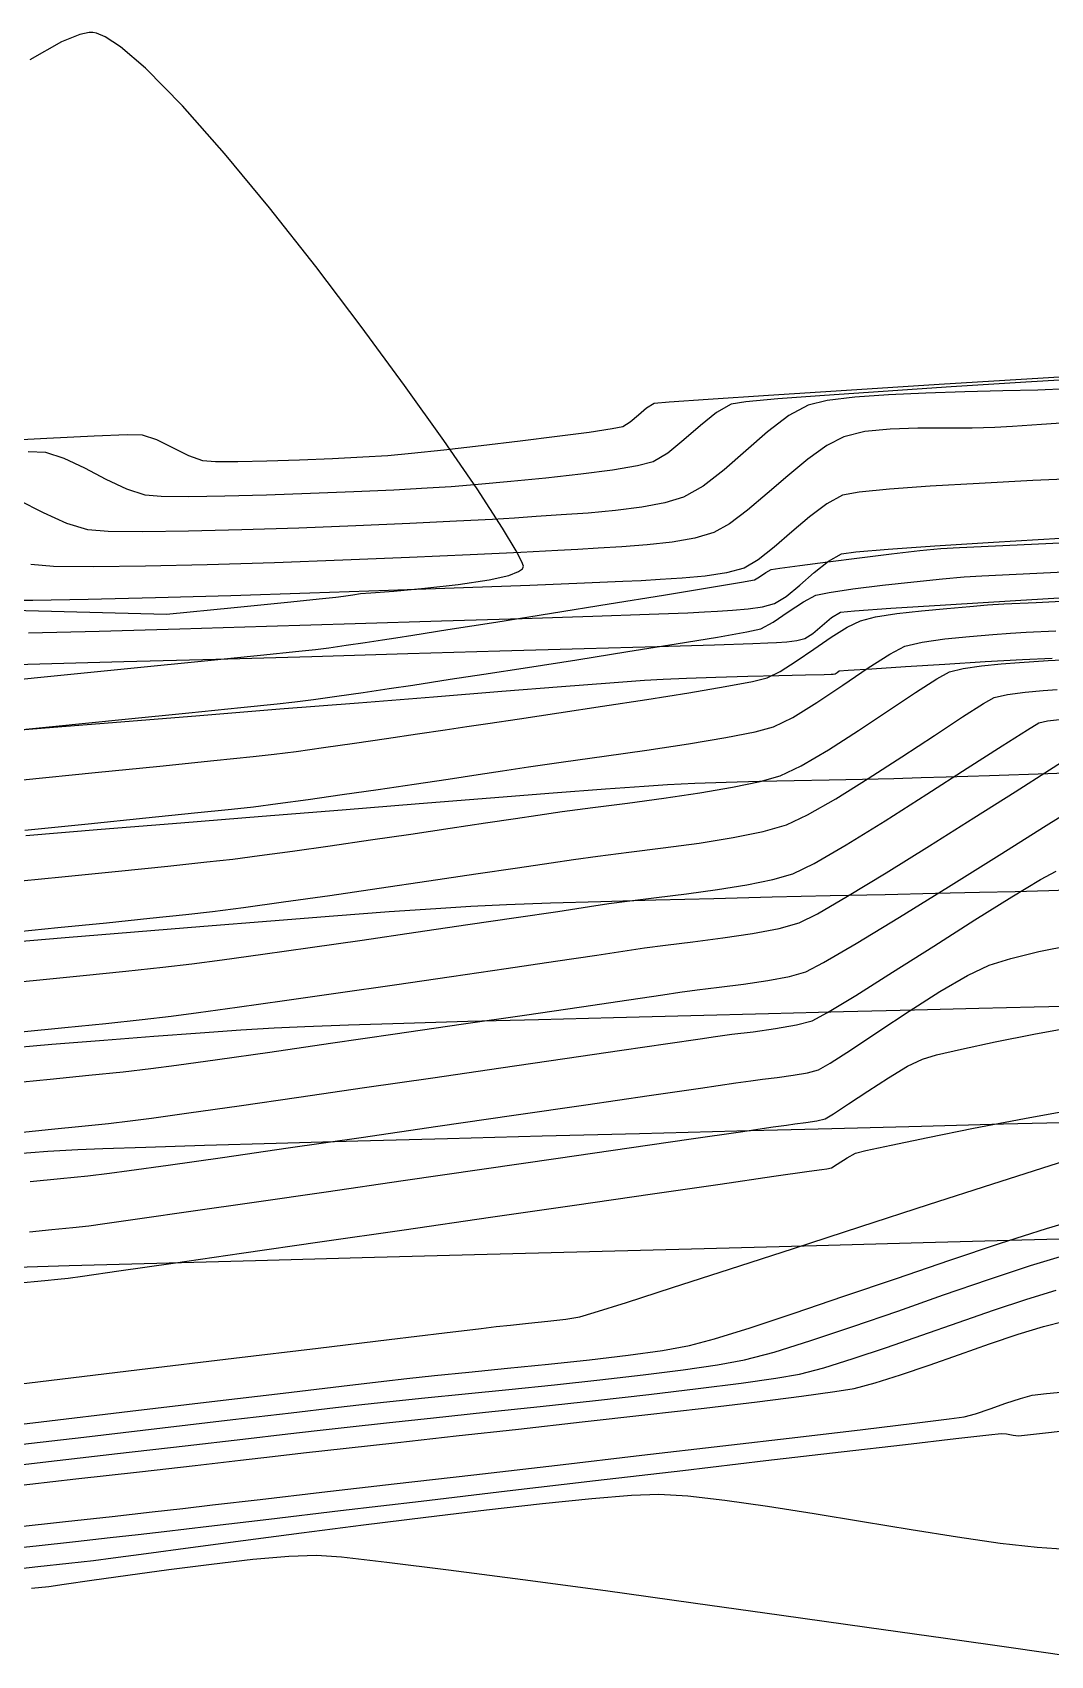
# Model space of a CAD drawing. Header units: metres. Extents: x 708868 to 711043, y 5411316 to 5413138.
# Drawn here: x 709264.92 to 709292.2, y 5411987.73 to 5412031.25 of the extents above; entities that cross this region are included whole.
import ezdxf

# ---------------------------------------------------------------- set-up
doc = ezdxf.new("R2010")
doc.units = ezdxf.units.M
for name, color, linetype in [('Rionegro 2010_Contours', 7, 'Continuous'), ('Rionegro 2014_Contours', 7, 'Continuous'), ('Rionegro 2018_Contours', 7, 'Continuous')]:
    doc.layers.add(name, color=color, linetype=linetype)

msp = doc.modelspace()

# ---------------------------------------------------------------- linework, layer by layer
at = {"layer": 'Rionegro 2010_Contours'}
for points in [[(709262.23, 5411994.73, 241), (709265.068, 5411995.073, 241), (709267.79, 5411995.401, 241), (709270.317, 5411995.705, 241), (709272.573, 5411995.977, 241), (709274.482, 5411996.207, 241), (709275.965, 5411996.385, 241), (709276.947, 5411996.503, 241), (709277.35, 5411996.551, 241), (709277.727, 5411996.591, 241), (709278.212, 5411996.639, 241), (709278.733, 5411996.693, 241), (709279.216, 5411996.751, 241), (709279.588, 5411996.814, 241), (709279.977, 5411996.929, 241), (709280.838, 5411997.201, 241), (709282.077, 5411997.599, 241), (709283.601, 5411998.091, 241), (709285.314, 5411998.646, 241), (709287.124, 5411999.233, 241), (709288.937, 5411999.821, 241), (709290.658, 5412000.377, 241), (709292.193, 5412000.871, 241), (709293.45, 5412001.272, 241)], [(709262.648, 5411993.703, 239), (709265.152, 5411994.001, 239), (709267.538, 5411994.283, 239), (709269.727, 5411994.542, 239), (709271.642, 5411994.768, 239), (709273.204, 5411994.952, 239), (709274.333, 5411995.085, 239), (709274.951, 5411995.158, 239), (709275.692, 5411995.24, 239), (709276.613, 5411995.332, 239), (709277.654, 5411995.433, 239), (709278.753, 5411995.544, 239), (709279.852, 5411995.661, 239), (709280.887, 5411995.785, 239), (709281.801, 5411995.914, 239), (709282.531, 5411996.046, 239), (709283.195, 5411996.224, 239), (709284.153, 5411996.522, 239), (709285.334, 5411996.912, 239), (709286.666, 5411997.363, 239), (709288.079, 5411997.845, 239), (709289.502, 5411998.329, 239), (709290.864, 5411998.784, 239), (709292.095, 5411999.18, 239), (709293.124, 5411999.489, 239)], [(709264.031, 5411993.325, 238), (709266.297, 5411993.591, 238), (709268.409, 5411993.838, 238), (709270.287, 5411994.057, 238), (709271.856, 5411994.24, 238), (709273.037, 5411994.378, 238), (709273.751, 5411994.462, 238), (709274.5, 5411994.545, 238), (709275.438, 5411994.642, 238), (709276.517, 5411994.75, 238), (709277.69, 5411994.867, 238), (709278.908, 5411994.992, 238), (709280.124, 5411995.122, 238), (709281.289, 5411995.256, 238), (709282.356, 5411995.392, 238), (709283.276, 5411995.528, 238), (709284.002, 5411995.663, 238), (709284.796, 5411995.869, 238), (709285.781, 5411996.174, 238), (709286.903, 5411996.55, 238), (709288.107, 5411996.968, 238), (709289.338, 5411997.399, 238), (709290.542, 5411997.815, 238), (709291.664, 5411998.187, 238), (709292.65, 5411998.487, 238)], [(709263.078, 5411992.668, 237), (709265.195, 5411992.914, 237), (709267.198, 5411993.147, 237), (709269.012, 5411993.356, 237), (709270.56, 5411993.534, 237), (709271.766, 5411993.673, 237), (709272.552, 5411993.765, 237), (709273.352, 5411993.857, 237), (709274.411, 5411993.971, 237), (709275.667, 5411994.105, 237), (709277.058, 5411994.253, 237), (709278.525, 5411994.41, 237), (709280.005, 5411994.571, 237), (709281.438, 5411994.733, 237), (709282.762, 5411994.889, 237), (709283.917, 5411995.035, 237), (709284.841, 5411995.167, 237), (709285.473, 5411995.279, 237), (709286.125, 5411995.448, 237), (709286.916, 5411995.693, 237), (709287.807, 5411995.991, 237), (709288.756, 5411996.323, 237), (709289.726, 5411996.664, 237), (709290.675, 5411996.994, 237), (709291.566, 5411997.289, 237), (709292.357, 5411997.529, 237)], [(709264.232, 5411992.255, 236), (709266.08, 5411992.467, 236), (709267.788, 5411992.661, 236), (709269.283, 5411992.831, 236), (709270.495, 5411992.969, 236), (709271.352, 5411993.069, 236), (709272.186, 5411993.165, 236), (709273.329, 5411993.294, 236), (709274.715, 5411993.447, 236), (709276.277, 5411993.62, 236), (709277.945, 5411993.805, 236), (709279.653, 5411993.996, 236), (709281.333, 5411994.186, 236), (709282.917, 5411994.368, 236), (709284.338, 5411994.537, 236), (709285.528, 5411994.686, 236), (709286.419, 5411994.807, 236), (709286.944, 5411994.895, 236), (709287.501, 5411995.041, 236), (709288.183, 5411995.257, 236), (709288.95, 5411995.519, 236), (709289.76, 5411995.803, 236), (709290.569, 5411996.086, 236), (709291.336, 5411996.345, 236), (709292.019, 5411996.557, 236), (709292.576, 5411996.698, 236)], [(709264.432, 5411991.171, 234), (709265.804, 5411991.323, 234), (709267.055, 5411991.461, 234), (709268.125, 5411991.581, 234), (709268.953, 5411991.676, 234), (709269.749, 5411991.77, 234), (709271.019, 5411991.917, 234), (709272.671, 5411992.108, 234), (709274.611, 5411992.333, 234), (709276.749, 5411992.58, 234), (709278.992, 5411992.84, 234), (709281.248, 5411993.101, 234), (709283.424, 5411993.354, 234), (709285.429, 5411993.589, 234), (709287.169, 5411993.794, 234), (709288.554, 5411993.959, 234), (709289.491, 5411994.074, 234), (709289.887, 5411994.128, 234), (709290.195, 5411994.215, 234), (709290.587, 5411994.347, 234), (709291.007, 5411994.495, 234), (709291.399, 5411994.626, 234), (709291.707, 5411994.711, 234), (709292.098, 5411994.755, 234), (709293.05, 5411994.848, 234)], [(709263.899, 5411990.554, 233), (709265.021, 5411990.677, 233), (709266.07, 5411990.791, 233), (709266.998, 5411990.893, 233), (709267.754, 5411990.98, 233), (709268.452, 5411991.062, 233), (709269.647, 5411991.203, 233), (709271.252, 5411991.392, 233), (709273.178, 5411991.619, 233), (709275.339, 5411991.873, 233), (709277.646, 5411992.144, 233), (709280.013, 5411992.422, 233), (709282.351, 5411992.696, 233), (709284.573, 5411992.957, 233), (709286.592, 5411993.193, 233), (709288.32, 5411993.394, 233), (709289.668, 5411993.551, 233), (709290.551, 5411993.652, 233), (709290.879, 5411993.688, 233), (709291.024, 5411993.672, 233), (709291.204, 5411993.642, 233), (709291.349, 5411993.625, 233), (709291.589, 5411993.649, 233), (709292.149, 5411993.712, 233), (709292.925, 5411993.801, 233)], [(709264.136, 5411990.016, 232), (709265.066, 5411990.118, 232), (709265.895, 5411990.208, 232), (709266.554, 5411990.283, 232), (709267.08, 5411990.351, 232), (709267.97, 5411990.469, 232), (709269.155, 5411990.628, 232), (709270.566, 5411990.816, 232), (709272.133, 5411991.022, 232), (709273.788, 5411991.235, 232), (709275.463, 5411991.445, 232), (709277.087, 5411991.64, 232), (709278.592, 5411991.81, 232), (709279.91, 5411991.944, 232), (709280.971, 5411992.03, 232), (709281.705, 5411992.058, 232), (709282.485, 5411992.013, 232), (709283.473, 5411991.9, 232), (709284.617, 5411991.736, 232), (709285.866, 5411991.539, 232), (709287.166, 5411991.324, 232), (709288.466, 5411991.11, 232), (709289.714, 5411990.912, 232), (709290.858, 5411990.747, 232), (709291.846, 5411990.634, 232), (709292.626, 5411990.587, 232)], [(709264.893, 5411989.535, 231), (709265.355, 5411989.587, 231), (709265.773, 5411989.644, 231), (709266.509, 5411989.751, 231), (709267.473, 5411989.888, 231), (709268.575, 5411990.039, 231), (709269.722, 5411990.186, 231), (709270.824, 5411990.312, 231), (709271.791, 5411990.398, 231), (709272.531, 5411990.427, 231), (709273.204, 5411990.376, 231), (709274.419, 5411990.239, 231), (709276.072, 5411990.033, 231), (709278.06, 5411989.772, 231), (709280.279, 5411989.472, 231), (709282.625, 5411989.149, 231), (709284.994, 5411988.818, 231), (709287.284, 5411988.495, 231), (709289.39, 5411988.197, 231), (709291.209, 5411987.937, 231), (709292.636, 5411987.732, 231)]]:
    msp.add_polyline3d(points, dxfattribs=at)
at = {"layer": 'Rionegro 2014_Contours'}
for points in [[(709264.056, 5412015.765, 242), (709268.509, 5412015.652, 242), (709268.509, 5412015.652, 242), (709270.327, 5412015.833, 242), (709271.755, 5412015.977, 242), (709272.697, 5412016.071, 242), (709273.053, 5412016.107, 242), (709273.256, 5412016.135, 242), (709273.507, 5412016.172, 242), (709273.71, 5412016.202, 242), (709273.988, 5412016.224, 242), (709274.608, 5412016.271, 242), (709275.433, 5412016.344, 242), (709276.328, 5412016.444, 242), (709277.157, 5412016.571, 242), (709277.682, 5412016.692, 242), (709277.949, 5412016.795, 242), (709278.05, 5412016.869, 242), (709278.075, 5412016.908, 242), (709278.076, 5412016.939, 242), (709278.038, 5412017.054, 242), (709277.885, 5412017.352, 242), (709277.519, 5412017.961, 242), (709276.835, 5412019.009, 242), (709275.944, 5412020.307, 242), (709274.894, 5412021.783, 242), (709273.733, 5412023.363, 242), (709272.51, 5412024.975, 242), (709271.272, 5412026.547, 242), (709270.067, 5412028.005, 242), (709268.943, 5412029.277, 242), (709267.949, 5412030.289, 242), (709267.279, 5412030.864, 242), (709266.865, 5412031.133, 242), (709266.638, 5412031.227, 242), (709266.54, 5412031.246, 242), (709266.439, 5412031.247, 242), (709266.188, 5412031.195, 242), (709265.697, 5412030.992, 242), (709264.852, 5412030.511, 242)], [(709263.192, 5412013.768, 241), (709265.499, 5412013.999, 241), (709267.646, 5412014.213, 241), (709269.526, 5412014.401, 241), (709271.034, 5412014.553, 241), (709272.061, 5412014.657, 241), (709272.501, 5412014.703, 241), (709272.864, 5412014.751, 241), (709273.331, 5412014.817, 241), (709273.832, 5412014.89, 241), (709274.299, 5412014.96, 241), (709274.661, 5412015.015, 241), (709275.113, 5412015.086, 241), (709276.054, 5412015.236, 241), (709277.34, 5412015.441, 241), (709278.828, 5412015.68, 241), (709280.374, 5412015.928, 241), (709281.834, 5412016.164, 241), (709283.065, 5412016.365, 241), (709283.924, 5412016.507, 241), (709284.266, 5412016.569, 241), (709284.407, 5412016.65, 241), (709284.576, 5412016.766, 241), (709284.717, 5412016.846, 241), (709284.95, 5412016.885, 241), (709285.489, 5412016.96, 241), (709286.233, 5412017.057, 241), (709287.083, 5412017.165, 241), (709287.938, 5412017.268, 241), (709288.698, 5412017.354, 241), (709289.263, 5412017.41, 241), (709289.761, 5412017.44, 241), (709290.728, 5412017.487, 241), (709292.079, 5412017.549, 241), (709293.726, 5412017.622, 241)], [(709263.382, 5412012.436, 240), (709265.46, 5412012.643, 240), (709267.401, 5412012.836, 240), (709269.112, 5412013.008, 240), (709270.502, 5412013.148, 240), (709271.478, 5412013.248, 240), (709271.95, 5412013.299, 240), (709272.448, 5412013.364, 240), (709273.081, 5412013.453, 240), (709273.782, 5412013.554, 240), (709274.483, 5412013.657, 240), (709275.116, 5412013.752, 240), (709275.612, 5412013.827, 240), (709276.117, 5412013.905, 240), (709277.013, 5412014.043, 240), (709278.183, 5412014.224, 240), (709279.511, 5412014.431, 240), (709280.88, 5412014.647, 240), (709282.173, 5412014.855, 240), (709283.275, 5412015.037, 240), (709284.069, 5412015.176, 240), (709284.438, 5412015.255, 240), (709284.768, 5412015.435, 240), (709285.175, 5412015.711, 240), (709285.582, 5412015.985, 240), (709285.912, 5412016.161, 240), (709286.268, 5412016.235, 240), (709286.904, 5412016.327, 240), (709287.701, 5412016.426, 240), (709288.542, 5412016.521, 240), (709289.31, 5412016.601, 240), (709289.887, 5412016.654, 240), (709290.362, 5412016.682, 240), (709291.286, 5412016.728, 240), (709292.571, 5412016.787, 240)], [(709264.661, 5412011.211, 239), (709266.596, 5412011.404, 239), (709268.335, 5412011.578, 239), (709269.78, 5412011.724, 239), (709270.833, 5412011.833, 239), (709271.398, 5412011.895, 239), (709271.986, 5412011.971, 239), (709272.724, 5412012.073, 239), (709273.553, 5412012.192, 239), (709274.412, 5412012.317, 239), (709275.24, 5412012.44, 239), (709275.977, 5412012.551, 239), (709276.563, 5412012.64, 239), (709277.121, 5412012.724, 239), (709277.972, 5412012.849, 239), (709279.026, 5412013.006, 239), (709280.193, 5412013.182, 239), (709281.386, 5412013.365, 239), (709282.513, 5412013.545, 239), (709283.485, 5412013.708, 239), (709284.214, 5412013.845, 239), (709284.61, 5412013.942, 239), (709284.961, 5412014.118, 239), (709285.39, 5412014.392, 239), (709285.858, 5412014.713, 239), (709286.327, 5412015.034, 239), (709286.756, 5412015.304, 239), (709287.108, 5412015.476, 239), (709287.516, 5412015.576, 239), (709288.088, 5412015.665, 239), (709288.75, 5412015.742, 239), (709289.425, 5412015.807, 239), (709290.037, 5412015.859, 239), (709290.511, 5412015.898, 239), (709290.955, 5412015.925, 239), (709291.817, 5412015.968, 239), (709293.012, 5412016.023, 239)], [(709264.716, 5412009.864, 238), (709266.417, 5412010.034, 238), (709267.959, 5412010.188, 238), (709269.264, 5412010.321, 238), (709270.252, 5412010.424, 238), (709270.846, 5412010.49, 238), (709271.498, 5412010.574, 238), (709272.306, 5412010.685, 238), (709273.219, 5412010.815, 238), (709274.183, 5412010.955, 238), (709275.146, 5412011.097, 238), (709276.058, 5412011.232, 238), (709276.865, 5412011.354, 238), (709277.515, 5412011.453, 238), (709278.217, 5412011.555, 238), (709279.155, 5412011.688, 238), (709280.242, 5412011.842, 238), (709281.387, 5412012.008, 238), (709282.502, 5412012.179, 238), (709283.499, 5412012.345, 238), (709284.289, 5412012.497, 238), (709284.783, 5412012.629, 238), (709285.296, 5412012.883, 238), (709285.94, 5412013.283, 238), (709286.64, 5412013.75, 238), (709287.318, 5412014.209, 238), (709287.898, 5412014.581, 238), (709288.303, 5412014.791, 238), (709288.761, 5412014.901, 238), (709289.371, 5412014.988, 238), (709290.034, 5412015.055, 238), (709290.654, 5412015.105, 238), (709291.135, 5412015.142, 238), (709291.547, 5412015.167, 238), (709292.35, 5412015.207, 238)], [(709264.073, 5412008.449, 237), (709265.711, 5412008.611, 237), (709267.229, 5412008.763, 237), (709268.55, 5412008.897, 237), (709269.597, 5412009.007, 237), (709270.294, 5412009.086, 237), (709271.006, 5412009.178, 237), (709271.893, 5412009.299, 237), (709272.901, 5412009.441, 237), (709273.976, 5412009.597, 237), (709275.064, 5412009.756, 237), (709276.111, 5412009.911, 237), (709277.063, 5412010.053, 237), (709277.866, 5412010.174, 237), (709278.466, 5412010.265, 237), (709279.114, 5412010.357, 237), (709279.935, 5412010.466, 237), (709280.866, 5412010.588, 237), (709281.843, 5412010.722, 237), (709282.804, 5412010.864, 237), (709283.684, 5412011.012, 237), (709284.423, 5412011.163, 237), (709284.955, 5412011.315, 237), (709285.525, 5412011.588, 237), (709286.25, 5412012.017, 237), (709287.053, 5412012.532, 237), (709287.857, 5412013.066, 237), (709288.584, 5412013.552, 237), (709289.157, 5412013.921, 237), (709289.498, 5412014.105, 237), (709289.864, 5412014.193, 237), (709290.35, 5412014.263, 237), (709290.88, 5412014.316, 237), (709291.375, 5412014.356, 237), (709291.758, 5412014.386, 237), (709292.138, 5412014.408, 237), (709292.882, 5412014.446, 237)], [(709264.205, 5412007.111, 236), (709265.598, 5412007.248, 236), (709266.905, 5412007.379, 236), (709268.068, 5412007.498, 236), (709269.033, 5412007.601, 236), (709269.743, 5412007.682, 236), (709270.577, 5412007.79, 236), (709271.652, 5412007.938, 236), (709272.888, 5412008.113, 236), (709274.21, 5412008.304, 236), (709275.542, 5412008.499, 236), (709276.805, 5412008.686, 236), (709277.923, 5412008.853, 236), (709278.819, 5412008.987, 236), (709279.417, 5412009.078, 236), (709280.071, 5412009.167, 236), (709280.898, 5412009.269, 236), (709281.826, 5412009.385, 236), (709282.784, 5412009.515, 236), (709283.701, 5412009.661, 236), (709284.505, 5412009.823, 236), (709285.127, 5412010.002, 236), (709285.691, 5412010.27, 236), (709286.446, 5412010.704, 236), (709287.315, 5412011.244, 236), (709288.223, 5412011.83, 236), (709289.091, 5412012.401, 236), (709289.843, 5412012.896, 236), (709290.403, 5412013.256, 236), (709290.694, 5412013.42, 236), (709291.052, 5412013.5, 236), (709291.528, 5412013.559, 236), (709292.009, 5412013.601, 236), (709292.382, 5412013.63, 236)], [(709263.729, 5412005.715, 235), (709265.03, 5412005.842, 235), (709266.279, 5412005.966, 235), (709267.423, 5412006.083, 235), (709268.412, 5412006.188, 235), (709269.191, 5412006.278, 235), (709270.007, 5412006.383, 235), (709271.09, 5412006.532, 235), (709272.365, 5412006.712, 235), (709273.757, 5412006.913, 235), (709275.191, 5412007.122, 235), (709276.592, 5412007.328, 235), (709277.885, 5412007.519, 235), (709278.996, 5412007.684, 235), (709279.848, 5412007.812, 235), (709280.368, 5412007.891, 235), (709280.933, 5412007.968, 235), (709281.647, 5412008.056, 235), (709282.448, 5412008.156, 235), (709283.275, 5412008.268, 235), (709284.067, 5412008.394, 235), (709284.762, 5412008.534, 235), (709285.299, 5412008.688, 235), (709285.866, 5412008.968, 235), (709286.727, 5412009.469, 235), (709287.772, 5412010.114, 235), (709288.89, 5412010.824, 235), (709289.972, 5412011.519, 235), (709290.906, 5412012.122, 235), (709291.582, 5412012.554, 235), (709291.889, 5412012.735, 235), (709292.126, 5412012.788, 235), (709292.441, 5412012.827, 235)], [(709264.614, 5412004.454, 234), (709265.791, 5412004.57, 234), (709266.89, 5412004.681, 234), (709267.857, 5412004.784, 234), (709268.639, 5412004.873, 234), (709269.369, 5412004.968, 234), (709270.406, 5412005.111, 234), (709271.678, 5412005.291, 234), (709273.109, 5412005.497, 234), (709274.624, 5412005.716, 234), (709276.15, 5412005.939, 234), (709277.611, 5412006.153, 234), (709278.933, 5412006.348, 234), (709280.041, 5412006.512, 234), (709280.862, 5412006.634, 234), (709281.32, 5412006.703, 234), (709281.888, 5412006.78, 234), (709282.615, 5412006.869, 234), (709283.42, 5412006.973, 234), (709284.218, 5412007.091, 234), (709284.93, 5412007.224, 234), (709285.471, 5412007.375, 234), (709285.955, 5412007.618, 234), (709286.765, 5412008.089, 234), (709287.802, 5412008.72, 234), (709288.962, 5412009.443, 234), (709290.146, 5412010.189, 234), (709291.252, 5412010.891, 234), (709292.177, 5412011.481, 234), (709292.822, 5412011.89, 234)], [(709264.294, 5412003.077, 233), (709265.392, 5412003.184, 233), (709266.43, 5412003.288, 233), (709267.348, 5412003.385, 233), (709268.088, 5412003.469, 233), (709268.78, 5412003.56, 233), (709269.876, 5412003.713, 233), (709271.283, 5412003.913, 233), (709272.903, 5412004.146, 233), (709274.643, 5412004.398, 233), (709276.408, 5412004.655, 233), (709278.102, 5412004.902, 233), (709279.63, 5412005.126, 233), (709280.898, 5412005.312, 233), (709281.81, 5412005.447, 233), (709282.271, 5412005.516, 233), (709282.733, 5412005.578, 233), (709283.324, 5412005.651, 233), (709283.977, 5412005.735, 233), (709284.626, 5412005.831, 233), (709285.204, 5412005.939, 233), (709285.644, 5412006.062, 233), (709286.118, 5412006.309, 233), (709286.996, 5412006.824, 233), (709288.155, 5412007.529, 233), (709289.472, 5412008.344, 233), (709290.824, 5412009.188, 233), (709292.09, 5412009.984, 233), (709293.147, 5412010.65, 233)], [(709264.577, 5412001.759, 232), (709265.433, 5412001.843, 232), (709266.243, 5412001.924, 232), (709266.959, 5412001.999, 232), (709267.536, 5412002.065, 232), (709268.109, 5412002.141, 232), (709269.113, 5412002.282, 232), (709270.459, 5412002.474, 232), (709272.057, 5412002.703, 232), (709273.819, 5412002.958, 232), (709275.654, 5412003.224, 232), (709277.475, 5412003.488, 232), (709279.191, 5412003.738, 232), (709280.712, 5412003.96, 232), (709281.951, 5412004.141, 232), (709282.818, 5412004.269, 232), (709283.222, 5412004.329, 232), (709283.662, 5412004.387, 232), (709284.23, 5412004.457, 232), (709284.837, 5412004.54, 232), (709285.395, 5412004.637, 232), (709285.816, 5412004.748, 232), (709286.227, 5412004.969, 232), (709286.984, 5412005.43, 232), (709287.971, 5412006.05, 232), (709289.074, 5412006.751, 232), (709290.178, 5412007.452, 232), (709291.168, 5412008.074, 232), (709291.931, 5412008.537, 232), (709292.351, 5412008.762, 232)], [(709264.859, 5412000.441, 231), (709265.673, 5412000.521, 231), (709266.408, 5412000.596, 231), (709266.984, 5412000.661, 231), (709267.512, 5412000.732, 231), (709268.556, 5412000.88, 231), (709270.01, 5412001.088, 231), (709271.769, 5412001.341, 231), (709273.728, 5412001.624, 231), (709275.781, 5412001.921, 231), (709277.822, 5412002.217, 231), (709279.747, 5412002.496, 231), (709281.45, 5412002.744, 231), (709282.826, 5412002.944, 231), (709283.769, 5412003.082, 231), (709284.174, 5412003.141, 231), (709284.481, 5412003.182, 231), (709284.878, 5412003.231, 231), (709285.303, 5412003.289, 231), (709285.694, 5412003.357, 231), (709285.988, 5412003.435, 231), (709286.302, 5412003.613, 231), (709286.867, 5412003.981, 231), (709287.6, 5412004.47, 231), (709288.419, 5412005.01, 231), (709289.241, 5412005.532, 231), (709289.982, 5412005.966, 231), (709290.56, 5412006.243, 231), (709291.139, 5412006.423, 231), (709291.891, 5412006.606, 231), (709292.748, 5412006.778, 231)], [(709264.842, 5411999.094, 230), (709265.442, 5411999.152, 230), (709265.999, 5411999.208, 230), (709266.432, 5411999.256, 230), (709266.856, 5411999.315, 230), (709267.799, 5411999.449, 230), (709269.165, 5411999.645, 230), (709270.86, 5411999.889, 230), (709272.788, 5412000.167, 230), (709274.853, 5412000.466, 230), (709276.959, 5412000.77, 230), (709279.012, 5412001.067, 230), (709280.915, 5412001.343, 230), (709282.574, 5412001.583, 230), (709283.892, 5412001.775, 230), (709284.774, 5412001.903, 230), (709285.125, 5412001.954, 230), (709285.354, 5412001.984, 230), (709285.648, 5412002.021, 230), (709285.94, 5412002.067, 230), (709286.16, 5412002.121, 230), (709286.384, 5412002.252, 230), (709286.793, 5412002.521, 230), (709287.311, 5412002.865, 230), (709287.863, 5412003.223, 230), (709288.374, 5412003.53, 230), (709288.769, 5412003.724, 230), (709289.148, 5412003.833, 230), (709289.821, 5412003.993, 230), (709290.716, 5412004.186, 230), (709291.759, 5412004.393, 230), (709292.88, 5412004.598, 230)], [(709264.589, 5411997.721, 229), (709264.968, 5411997.761, 229), (709265.25, 5411997.788, 229), (709265.599, 5411997.822, 229), (709265.881, 5411997.852, 229), (709266.26, 5411997.906, 229), (709267.232, 5411998.046, 229), (709268.688, 5411998.255, 229), (709270.521, 5411998.52, 229), (709272.621, 5411998.823, 229), (709274.881, 5411999.149, 229), (709277.193, 5411999.483, 229), (709279.447, 5411999.809, 229), (709281.537, 5412000.11, 229), (709283.353, 5412000.373, 229), (709284.787, 5412000.58, 229), (709285.731, 5412000.717, 229), (709286.076, 5412000.767, 229), (709286.205, 5412000.784, 229), (709286.332, 5412000.808, 229), (709286.484, 5412000.905, 229), (709286.751, 5412001.08, 229), (709286.978, 5412001.205, 229), (709287.253, 5412001.27, 229), (709287.929, 5412001.418, 229), (709288.919, 5412001.625, 229), (709290.139, 5412001.871, 229), (709291.504, 5412002.134, 229), (709292.927, 5412002.39, 229)]]:
    msp.add_polyline3d(points, dxfattribs=at)
at = {"layer": 'Rionegro 2018_Contours'}
for points in [[(709263.766, 5412020.292, 241), (709265.303, 5412020.372, 241), (709266.571, 5412020.432, 241), (709267.461, 5412020.464, 241), (709267.863, 5412020.462, 241), (709268.241, 5412020.332, 241), (709268.67, 5412020.118, 241), (709269.098, 5412019.903, 241), (709269.477, 5412019.77, 241), (709269.824, 5412019.746, 241), (709270.427, 5412019.743, 241), (709271.204, 5412019.758, 241), (709272.075, 5412019.786, 241), (709272.959, 5412019.823, 241), (709273.775, 5412019.866, 241), (709274.442, 5412019.909, 241), (709275.08, 5412019.967, 241), (709275.947, 5412020.058, 241), (709276.948, 5412020.171, 241), (709277.992, 5412020.296, 241), (709278.985, 5412020.421, 241), (709279.836, 5412020.534, 241), (709280.452, 5412020.626, 241), (709280.741, 5412020.684, 241), (709280.942, 5412020.81, 241), (709281.161, 5412020.997, 241), (709281.379, 5412021.183, 241), (709281.581, 5412021.305, 241), (709281.98, 5412021.342, 241), (709283.029, 5412021.416, 241), (709284.642, 5412021.524, 241), (709286.733, 5412021.659, 241), (709289.216, 5412021.816, 241), (709292.005, 5412021.991, 241), (709295.013, 5412022.178, 241)], [(709293.651, 5412021.993, 240), (709291.541, 5412021.867, 240), (709289.539, 5412021.743, 240), (709287.715, 5412021.625, 240), (709286.143, 5412021.517, 240), (709284.893, 5412021.421, 240), (709284.037, 5412021.341, 240), (709283.646, 5412021.281, 240), (709283.249, 5412021.057, 240), (709282.819, 5412020.71, 240), (709282.38, 5412020.321, 240), (709281.951, 5412019.969, 240), (709281.554, 5412019.735, 240), (709281.134, 5412019.626, 240), (709280.462, 5412019.513, 240), (709279.618, 5412019.403, 240), (709278.682, 5412019.299, 240), (709277.737, 5412019.205, 240), (709276.862, 5412019.127, 240), (709276.139, 5412019.069, 240), (709275.501, 5412019.028, 240), (709274.606, 5412018.98, 240), (709273.535, 5412018.93, 240), (709272.369, 5412018.882, 240), (709271.188, 5412018.841, 240), (709270.075, 5412018.812, 240), (709269.108, 5412018.799, 240), (709268.37, 5412018.807, 240), (709267.942, 5412018.84, 240), (709267.451, 5412019, 240), (709266.897, 5412019.265, 240), (709266.322, 5412019.564, 240), (709265.768, 5412019.826, 240), (709265.278, 5412019.982, 240), (709264.802, 5412020.005, 240)], [(709292.654, 5412021.69, 239), (709291.865, 5412021.661, 239), (709290.928, 5412021.637, 239), (709289.907, 5412021.611, 239), (709288.862, 5412021.577, 239), (709287.858, 5412021.531, 239), (709286.956, 5412021.466, 239), (709286.22, 5412021.377, 239), (709285.711, 5412021.257, 239), (709285.186, 5412020.975, 239), (709284.622, 5412020.543, 239), (709284.038, 5412020.034, 239), (709283.455, 5412019.522, 239), (709282.892, 5412019.082, 239), (709282.368, 5412018.786, 239), (709281.867, 5412018.635, 239), (709281.247, 5412018.518, 239), (709280.549, 5412018.429, 239), (709279.816, 5412018.362, 239), (709279.091, 5412018.31, 239), (709278.417, 5412018.268, 239), (709277.837, 5412018.229, 239), (709277.25, 5412018.193, 239), (709276.282, 5412018.142, 239), (709275.029, 5412018.083, 239), (709273.588, 5412018.021, 239), (709272.055, 5412017.961, 239), (709270.528, 5412017.911, 239), (709269.102, 5412017.875, 239), (709267.876, 5412017.858, 239), (709266.945, 5412017.868, 239), (709266.407, 5412017.91, 239), (709265.845, 5412018.083, 239), (709265.215, 5412018.37, 239), (709264.55, 5412018.711, 239)], [(709293.003, 5412020.811, 238), (709291.965, 5412020.739, 238), (709291.18, 5412020.685, 238), (709290.709, 5412020.653, 238), (709290.102, 5412020.636, 238), (709289.397, 5412020.638, 238), (709288.646, 5412020.638, 238), (709287.904, 5412020.615, 238), (709287.224, 5412020.546, 238), (709286.661, 5412020.41, 238), (709286.208, 5412020.174, 238), (709285.7, 5412019.807, 238), (709285.16, 5412019.359, 238), (709284.614, 5412018.886, 238), (709284.086, 5412018.439, 238), (709283.6, 5412018.072, 238), (709283.182, 5412017.838, 238), (709282.674, 5412017.688, 238), (709282.062, 5412017.582, 238), (709281.394, 5412017.51, 238), (709280.718, 5412017.46, 238), (709280.082, 5412017.424, 238), (709279.535, 5412017.389, 238), (709279.002, 5412017.358, 238), (709278.006, 5412017.307, 238), (709276.646, 5412017.243, 238), (709275.024, 5412017.171, 238), (709273.242, 5412017.099, 238), (709271.402, 5412017.031, 238), (709269.605, 5412016.975, 238), (709267.951, 5412016.935, 238), (709266.544, 5412016.919, 238), (709265.484, 5412016.932, 238), (709264.872, 5412016.979, 238)], [(709293.233, 5412019.3, 237), (709291.732, 5412019.231, 237), (709290.289, 5412019.158, 237), (709288.981, 5412019.083, 237), (709287.884, 5412019.004, 237), (709287.076, 5412018.922, 237), (709286.632, 5412018.838, 237), (709286.209, 5412018.613, 237), (709285.746, 5412018.265, 237), (709285.268, 5412017.856, 237), (709284.8, 5412017.449, 237), (709284.367, 5412017.106, 237), (709283.995, 5412016.889, 237), (709283.523, 5412016.757, 237), (709282.948, 5412016.671, 237), (709282.332, 5412016.617, 237), (709281.739, 5412016.581, 237), (709281.232, 5412016.549, 237), (709280.742, 5412016.525, 237), (709279.714, 5412016.481, 237), (709278.253, 5412016.423, 237), (709276.468, 5412016.356, 237), (709274.465, 5412016.285, 237), (709272.351, 5412016.213, 237), (709270.233, 5412016.146, 237), (709268.219, 5412016.089, 237), (709266.416, 5412016.046, 237), (709264.93, 5412016.022, 237), (709263.868, 5412016.021, 237)], [(709264.816, 5412015.152, 236), (709266.71, 5412015.2, 236), (709268.871, 5412015.259, 236), (709271.192, 5412015.326, 236), (709273.565, 5412015.398, 236), (709275.885, 5412015.47, 236), (709278.043, 5412015.539, 236), (709279.934, 5412015.602, 236), (709281.45, 5412015.653, 236), (709282.484, 5412015.691, 236), (709282.93, 5412015.71, 236), (709283.275, 5412015.731, 236), (709283.678, 5412015.755, 236), (709284.097, 5412015.792, 236), (709284.488, 5412015.851, 236), (709284.809, 5412015.941, 236), (709285.118, 5412016.129, 236), (709285.482, 5412016.429, 236), (709285.87, 5412016.768, 236), (709286.254, 5412017.071, 236), (709286.602, 5412017.266, 236), (709286.989, 5412017.321, 236), (709287.849, 5412017.394, 236), (709289.103, 5412017.482, 236), (709290.671, 5412017.581, 236), (709292.475, 5412017.688, 236)], [(709293.465, 5412016.146, 235), (709291.267, 5412016.013, 235), (709289.389, 5412015.896, 235), (709287.922, 5412015.801, 235), (709286.953, 5412015.732, 235), (709286.572, 5412015.694, 235), (709286.338, 5412015.554, 235), (709286.081, 5412015.34, 235), (709285.833, 5412015.128, 235), (709285.623, 5412014.992, 235), (709285.403, 5412014.935, 235), (709285.135, 5412014.903, 235), (709284.861, 5412014.884, 235), (709284.627, 5412014.87, 235), (709284.225, 5412014.856, 235), (709283.202, 5412014.824, 235), (709281.662, 5412014.778, 235), (709279.709, 5412014.721, 235), (709277.446, 5412014.655, 235), (709274.977, 5412014.584, 235), (709272.406, 5412014.511, 235), (709269.837, 5412014.438, 235), (709267.373, 5412014.369, 235), (709265.119, 5412014.307, 235), (709263.177, 5412014.255, 235)], [(709292.249, 5412014.465, 234), (709291.454, 5412014.426, 234), (709290.455, 5412014.369, 234), (709289.368, 5412014.304, 234), (709288.315, 5412014.238, 234), (709287.413, 5412014.181, 234), (709286.783, 5412014.139, 234), (709286.543, 5412014.122, 234), (709286.488, 5412014.082, 234), (709286.436, 5412014.044, 234), (709286.381, 5412014.036, 234), (709286.325, 5412014.03, 234), (709286.135, 5412014.026, 234), (709285.637, 5412014.016, 234), (709284.925, 5412014, 234), (709284.093, 5412013.98, 234), (709283.235, 5412013.957, 234), (709282.445, 5412013.931, 234), (709281.819, 5412013.904, 234), (709281.323, 5412013.87, 234), (709280.394, 5412013.8, 234), (709279.097, 5412013.7, 234), (709277.498, 5412013.574, 234), (709275.664, 5412013.429, 234), (709273.66, 5412013.269, 234), (709271.551, 5412013.1, 234), (709269.406, 5412012.927, 234), (709267.288, 5412012.755, 234), (709265.264, 5412012.591, 234), (709263.4, 5412012.439, 234)], [(709294.034, 5412011.439, 233), (709292.134, 5412011.374, 233), (709290.564, 5412011.319, 233), (709289.404, 5412011.28, 233), (709288.741, 5412011.259, 233), (709288.002, 5412011.241, 233), (709287.167, 5412011.223, 233), (709286.268, 5412011.205, 233), (709285.337, 5412011.185, 233), (709284.406, 5412011.162, 233), (709283.507, 5412011.137, 233), (709282.673, 5412011.108, 233), (709281.935, 5412011.074, 233), (709281.314, 5412011.033, 233), (709280.273, 5412010.957, 233), (709278.877, 5412010.85, 233), (709277.193, 5412010.718, 233), (709275.286, 5412010.567, 233), (709273.224, 5412010.401, 233), (709271.072, 5412010.228, 233), (709268.897, 5412010.052, 233), (709266.765, 5412009.878, 233), (709264.742, 5412009.712, 233)], [(709293.398, 5412008.278, 232), (709292.158, 5412008.237, 232), (709291.26, 5412008.21, 232), (709290.3, 5412008.186, 232), (709289.12, 5412008.159, 232), (709287.768, 5412008.129, 232), (709286.295, 5412008.096, 232), (709284.747, 5412008.061, 232), (709283.176, 5412008.023, 232), (709281.629, 5412007.984, 232), (709280.156, 5412007.943, 232), (709278.805, 5412007.901, 232), (709277.626, 5412007.857, 232), (709276.667, 5412007.813, 232), (709275.729, 5412007.755, 232), (709274.482, 5412007.667, 232), (709272.989, 5412007.554, 232), (709271.311, 5412007.423, 232), (709269.511, 5412007.278, 232), (709267.651, 5412007.126, 232), (709265.792, 5412006.973, 232), (709263.998, 5412006.823, 232)], [(709292.948, 5412005.14, 231), (709291.762, 5412005.111, 231), (709290.278, 5412005.075, 231), (709288.557, 5412005.033, 231), (709286.659, 5412004.987, 231), (709284.642, 5412004.937, 231), (709282.566, 5412004.885, 231), (709280.492, 5412004.832, 231), (709278.478, 5412004.779, 231), (709276.584, 5412004.727, 231), (709274.869, 5412004.677, 231), (709273.394, 5412004.63, 231), (709272.218, 5412004.588, 231), (709271.399, 5412004.552, 231), (709270.501, 5412004.498, 231), (709269.411, 5412004.422, 231), (709268.174, 5412004.329, 231), (709266.836, 5412004.223, 231), (709265.439, 5412004.11, 231), (709264.03, 5412003.993, 231)], [(709292.87, 5412002.024, 230), (709290.946, 5412001.975, 230), (709288.748, 5412001.919, 230), (709286.343, 5412001.857, 230), (709283.801, 5412001.791, 230), (709281.191, 5412001.723, 230), (709278.581, 5412001.654, 230), (709276.042, 5412001.586, 230), (709273.641, 5412001.521, 230), (709271.447, 5412001.46, 230), (709269.531, 5412001.405, 230), (709267.96, 5412001.357, 230), (709266.804, 5412001.319, 230), (709266.132, 5412001.291, 230), (709265.334, 5412001.243, 230), (709264.418, 5412001.178, 230)], [(709293.784, 5411998.929, 229), (709291.433, 5411998.866, 229), (709288.792, 5411998.795, 229), (709285.931, 5411998.719, 229), (709282.925, 5411998.638, 229), (709279.846, 5411998.556, 229), (709276.766, 5411998.473, 229), (709273.76, 5411998.391, 229), (709270.899, 5411998.314, 229), (709268.256, 5411998.241, 229), (709265.904, 5411998.177, 229), (709263.916, 5411998.121, 229)]]:
    msp.add_polyline3d(points, dxfattribs=at)

doc.saveas('drawing.dxf')
